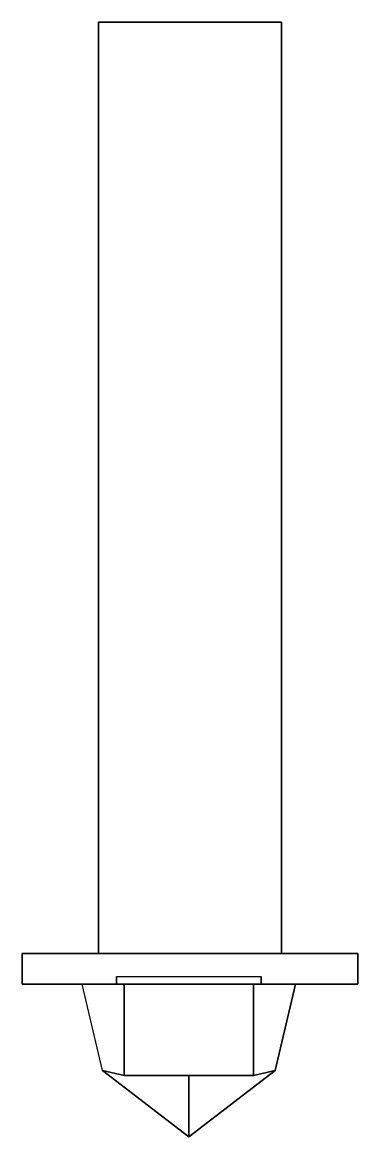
# Model space of a CAD drawing. Extents: x -10.8 to 11.2, y -10 to 63.
import ezdxf

# ---------------------------------------------------------------- set-up
doc = ezdxf.new("R2010")
doc.units = 0
doc.header["$MEASUREMENT"] = 0
doc.layers.get('0').update_dxf_attribs({"linetype": 'CONTINUOUS'})

# ---------------------------------------------------------------- blocks, each defined once
blk = doc.blocks.new('23e3e')
for points in [[(153.117, 8.987, 110.5), (153.117, -52.013, 110.5), (153.117, -52.013, 27.5), (153.117, 8.987, 27.5)], [(165.117, -52.013, 110.5), (153.117, -52.013, 110.5), (153.117, 8.987, 110.5), (165.117, 8.987, 110.5)], [(165.117, -52.013, 27.5), (153.117, -52.013, 27.5), (153.117, 8.987, 27.5), (165.117, 8.987, 27.5)], [(165.117, 8.987, 110.5), (153.117, 8.987, 110.5), (153.117, 8.987, 27.5), (165.117, 8.987, 27.5)], [(165.117, -52.013, 110.5), (165.117, 8.987, 110.5), (165.117, 8.987, 27.5), (165.117, -52.013, 27.5)], [(148.117, -54.013, 135), (148.117, -52.013, 135), (148.117, -52.013), (148.117, -54.013)], [(148.117, -54.013, 135), (148.117, -52.013, 135), (170.117, -52.013, 135), (170.117, -54.013, 135)], [(148.117, -52.013), (148.117, -54.013), (170.117, -54.013), (170.117, -52.013)], [(170.117, -52.013, 27.5), (170.117, -52.013), (148.117, -52.013), (148.117, -52.013, 27.5)], [(153.117, -52.013, 110.5), (148.117, -52.013, 110.5), (148.117, -52.013, 27.5), (153.117, -52.013, 27.5)], [(170.117, -52.013, 135), (170.117, -52.013, 110.5), (148.117, -52.013, 110.5), (148.117, -52.013, 135)], [(170.117, -52.013, 110.5), (165.117, -52.013, 110.5), (165.117, -52.013, 27.5), (170.117, -52.013, 27.5)], [(170.117, -54.013), (170.117, -52.013), (170.117, -52.013, 135), (170.117, -54.013, 135)], [(170.117, -54.013), (148.117, -54.013), (148.117, -54.013, 135), (170.117, -54.013, 135)], [(154.791, -54.013, 102.05), (154.791, -60.013, 102.05), (153.384, -59.67, 92.05), (152.041, -54.013, 92.05)], [(153.384, -59.67, 92.05), (152.041, -54.013, 92.05), (154.791, -54.013, 82.05), (154.791, -60.013, 82.05)], [(154.291, -54.013, 52.6), (154.291, -53.513, 52.6), (154.291, -53.513, 77.6), (154.291, -54.013, 77.6)], [(154.291, -54.013, 77.6), (154.291, -53.513, 77.6), (163.791, -53.513, 77.6), (163.791, -54.013, 77.6)], [(163.791, -53.513, 52.6), (163.791, -54.013, 52.6), (154.291, -54.013, 52.6), (154.291, -53.513, 52.6)], [(154.791, -54.013, 82.05), (154.791, -60.013, 82.05), (154.791, -60.013, 77.6), (154.791, -54.013, 77.6)], [(163.291, -54.013, 82.05), (154.791, -54.013, 82.05), (154.791, -54.013, 77.6), (163.291, -54.013, 77.6)], [(154.791, -54.013, 82.05), (163.291, -54.013, 82.05), (163.291, -60.013, 82.05), (154.791, -60.013, 82.05)], [(154.791, -54.013, 77.6), (154.791, -60.013, 77.6), (163.291, -60.013, 77.6), (163.291, -54.013, 77.6)], [(154.791, -54.013, 106.5), (154.791, -60.013, 106.5), (154.791, -60.013, 102.05), (154.791, -54.013, 102.05)], [(163.291, -54.013, 106.5), (154.791, -54.013, 106.5), (154.791, -54.013, 102.05), (163.291, -54.013, 102.05)], [(154.791, -54.013, 106.5), (163.291, -54.013, 106.5), (163.291, -60.013, 106.5), (154.791, -60.013, 106.5)], [(154.791, -54.013, 102.05), (154.791, -60.013, 102.05), (163.291, -60.013, 102.05), (163.291, -54.013, 102.05)], [(163.291, -60.013, 82.05), (163.291, -54.013, 82.05), (163.291, -54.013, 77.6), (163.291, -60.013, 77.6)], [(163.291, -60.013, 106.5), (163.291, -54.013, 106.5), (163.291, -54.013, 102.05), (163.291, -60.013, 102.05)], [(163.291, -60.013, 102.05), (163.291, -54.013, 102.05), (166.041, -54.013, 92.05), (164.697, -59.67, 92.05)], [(164.697, -59.67, 92.05), (166.041, -54.013, 92.05), (163.291, -54.013, 82.05), (163.291, -60.013, 82.05)], [(163.791, -53.513, 77.6), (163.791, -54.013, 77.6), (163.791, -54.013, 52.6), (163.791, -53.513, 52.6)], [(154.791, -60.013, 102.05), (159.041, -60.013, 102.05), (159.041, -64.013, 92.05), (153.384, -59.67, 92.05)], [(153.384, -59.67, 92.05), (159.041, -64.013, 92.05), (159.041, -60.013, 82.05), (154.791, -60.013, 82.05)], [(159.041, -60.013, 102.05), (163.291, -60.013, 102.05), (164.697, -59.67, 92.05), (159.041, -64.013, 92.05)], [(159.041, -64.013, 92.05), (164.697, -59.67, 92.05), (163.291, -60.013, 82.05), (159.041, -60.013, 82.05)], [(154.791, -60.013, 77.6), (163.291, -60.013, 77.6), (163.291, -60.013, 82.05), (154.791, -60.013, 82.05)], [(154.791, -60.013, 102.05), (163.291, -60.013, 102.05), (163.291, -60.013, 106.5), (154.791, -60.013, 106.5)]]:
    blk.add_3dface(points)

msp = doc.modelspace()

# ---------------------------------------------------------------- block references
at = {"linetype": 'Continuous'}
msp.add_blockref('23e3e', (-158.951, 53.988, -67.5), dxfattribs=at)

doc.saveas('drawing.dxf')
